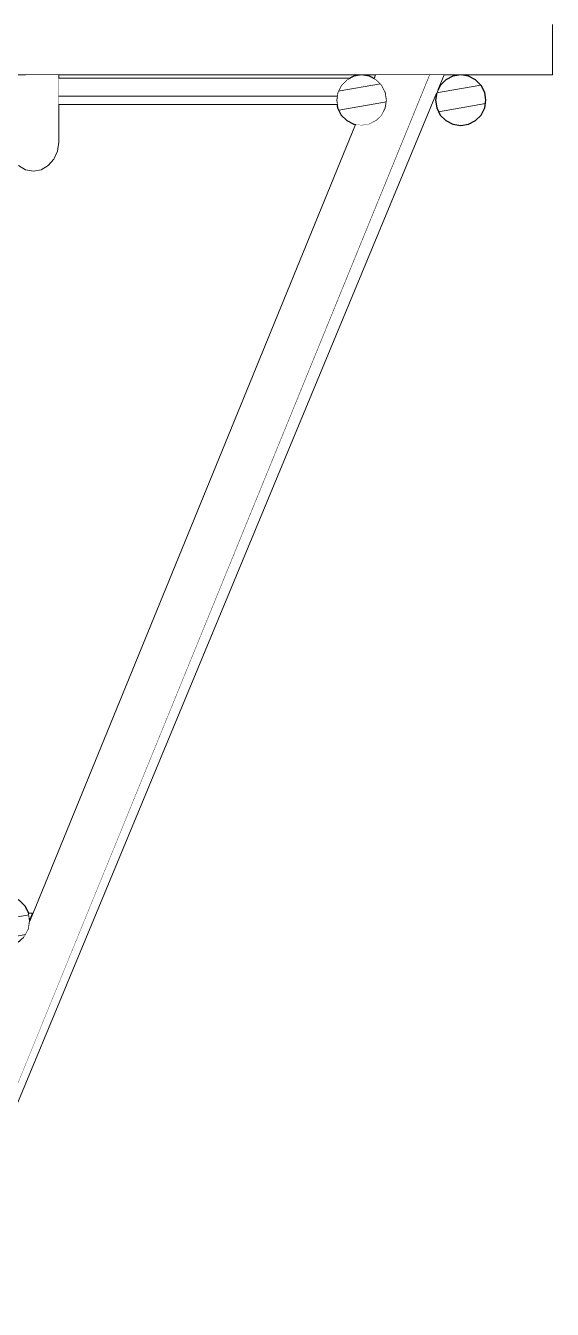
# Model space of a CAD drawing. Header units: millimetres. Extents: x -71878 to 121433, y -67383 to 83273.
# Drawn here: x 16668 to 17920, y -62702 to -59652 of the extents above; entities that cross this region are included whole.
import ezdxf

# ---------------------------------------------------------------- set-up
doc = ezdxf.new("R2010")
doc.units = ezdxf.units.MM
doc.header["$MEASUREMENT"] = 0
doc.set_wipeout_variables(frame=1)
doc.linetypes.add('Wipeout_Contour', pattern=[1000, 0, -1000])
for name, color, linetype in [('COLUMNAS', 7, 'Continuous'), ('ENTIRADO', 7, 'Continuous'), ('Vigas', 7, 'Continuous')]:
    doc.layers.add(name, color=color, linetype=linetype)
for name, color, linetype, lineweight, true_color in [('COLUMNAS_Pluma_Nº__23', 7, 'Continuous', 5, 0x646464), ('ENTIRADO_Pluma_Nº__23', 7, 'Continuous', 5, 0x646464), ('Vigas_Pluma_Nº__23', 7, 'Continuous', 5, 0x646464)]:
    doc.layers.add(name, color=color, linetype=linetype, lineweight=lineweight, true_color=true_color)
doc.layers.add('Vigas_Pluma_Nº__81', color=7, linetype='Continuous', lineweight=30)
pattern_1 = [(10, (-22368.785, -65222.404), (-7.81417, 44.31635), [])]

msp = doc.modelspace()

# ---------------------------------------------------------------- hatches: boundary and pattern name
at = {"layer": 'Vigas', "linetype": 'Continuous', "lineweight": 0, "true_color": 0xffffff}
h = msp.add_hatch(dxfattribs=at)
h.set_pattern_fill('WOOD_0001', style=0, pattern_type=2)
h.set_pattern_definition(pattern_1)
h.paths.add_polyline_path([(17406.348, -59829.01), (17409.285, -59847.551), (17417.807, -59864.277), (17431.081, -59877.551), (17447.807, -59886.074), (17466.348, -59889.01), (17484.889, -59886.074), (17501.615, -59877.551), (17514.889, -59864.277), (17523.412, -59847.551), (17526.348, -59829.01), (17523.412, -59810.469), (17514.889, -59793.743), (17501.615, -59780.469), (17484.889, -59771.947), (17466.348, -59769.01), (17447.807, -59771.947), (17431.081, -59780.469), (17417.807, -59793.743), (17409.285, -59810.469)])
h = msp.add_hatch(dxfattribs=at)
h.set_pattern_fill('WOOD_0001', style=0, pattern_type=2)
h.set_pattern_definition(pattern_1)
h.paths.add_polyline_path([(17641.884, -59829.01), (17644.821, -59847.551), (17653.343, -59864.277), (17666.617, -59877.551), (17683.343, -59886.074), (17701.884, -59889.01), (17720.425, -59886.074), (17737.151, -59877.551), (17750.425, -59864.277), (17758.947, -59847.551), (17761.884, -59829.01), (17758.947, -59810.469), (17750.425, -59793.743), (17737.151, -59780.469), (17720.425, -59771.947), (17701.884, -59769.01), (17683.343, -59771.947), (17666.617, -59780.469), (17653.343, -59793.743), (17644.821, -59810.469)])
h = msp.add_hatch(dxfattribs=at)
h.set_pattern_fill('WOOD_0001', style=0, pattern_type=2)
h.set_pattern_definition(pattern_1)
h.paths.add_polyline_path([(16557.907, -61779.332), (16560.844, -61797.874), (16569.366, -61814.6), (16582.64, -61827.874), (16599.366, -61836.396), (16617.907, -61839.332), (16636.448, -61836.396), (16653.174, -61827.874), (16666.448, -61814.6), (16674.971, -61797.874), (16677.907, -61779.332), (16674.971, -61760.791), (16666.448, -61744.065), (16653.174, -61730.791), (16636.448, -61722.269), (16617.907, -61719.332), (16599.366, -61722.269), (16582.64, -61730.791), (16569.366, -61744.065), (16560.844, -61760.791)])

# ---------------------------------------------------------------- linework, layer by layer
at = {"layer": 'Vigas_Pluma_Nº__81', "linetype": 'Continuous', "flags": 128}
for points in [[(17409.285, -59847.551), (17417.807, -59864.277), (17431.081, -59877.551), (17447.807, -59886.074), (17466.348, -59889.01), (17484.889, -59886.074), (17501.615, -59877.551), (17514.889, -59864.277), (17523.412, -59847.551), (17526.348, -59829.01), (17523.412, -59810.469), (17514.889, -59793.743), (17501.615, -59780.469), (17484.889, -59771.947), (17466.348, -59769.01), (17447.807, -59771.947), (17431.081, -59780.469), (17417.807, -59793.743), (17409.285, -59810.469), (17406.348, -59829.01)], [(17644.821, -59847.551), (17653.343, -59864.277), (17666.617, -59877.551), (17683.343, -59886.074), (17701.884, -59889.01), (17720.425, -59886.074), (17737.151, -59877.551), (17750.425, -59864.277), (17758.947, -59847.551), (17761.884, -59829.01), (17758.947, -59810.469), (17750.425, -59793.743), (17737.151, -59780.469), (17720.425, -59771.947), (17701.884, -59769.01), (17683.343, -59771.947), (17666.617, -59780.469), (17653.343, -59793.743), (17644.821, -59810.469), (17641.884, -59829.01)], [(16557.907, -61779.332), (16560.844, -61797.874), (16569.366, -61814.6), (16582.64, -61827.874), (16599.366, -61836.396), (16617.907, -61839.332), (16636.448, -61836.396), (16653.174, -61827.874), (16666.448, -61814.6), (16674.971, -61797.874), (16677.907, -61779.332), (16674.971, -61760.791), (16666.448, -61744.065), (16653.174, -61730.791), (16636.448, -61722.269), (16617.907, -61719.332), (16599.366, -61722.269), (16582.64, -61730.791), (16569.366, -61744.065), (16560.844, -61760.791)]]:
    msp.add_lwpolyline(points, close=True, dxfattribs=at)

# ---------------------------------------------------------------- wipeouts: each hides what was drawn before it
at = {"color": 254, "linetype": 'Wipeout_Contour', "lineweight": 0, "ltscale": 131353.913931}
msp.add_wipeout([(17919.783, -59727.551), (2038.739, -59727.551), (2038.739, -59744.277), (17919.783, -59744.277)], dxfattribs=at).dxf.layer = 'Vigas'

# ---------------------------------------------------------------- next in the draw order: wipeouts: each hides what was drawn before it
at = {"color": 254, "linetype": 'Wipeout_Contour', "lineweight": 0, "ltscale": 156804.049597}
msp.add_wipeout([(16680.562, -61760.791), (16676.545, -61770.733), (16677.437, -61776.364), (16683.729, -61760.791)], dxfattribs=at).dxf.layer = 'COLUMNAS'
at = {"color": 254, "linetype": 'Wipeout_Contour', "lineweight": 0, "ltscale": 131366.427303}
msp.add_wipeout([(17919.783, -59709.01), (2038.739, -59709.01), (2038.739, -59727.551), (17919.783, -59727.551)], dxfattribs=at).dxf.layer = 'Vigas'
at = {"color": 254, "linetype": 'Wipeout_Contour', "lineweight": 0, "ltscale": 131331.564334}
msp.add_wipeout([(2038.739, -59766.074), (2038.739, -59769.01), (17919.783, -59769.01), (17919.783, -59766.074)], dxfattribs=at).dxf.layer = 'Vigas'

# ---------------------------------------------------------------- next in the draw order: wipeouts: each hides what was drawn before it
at = {"color": 254, "linetype": 'Wipeout_Contour', "lineweight": 0, "ltscale": 117597.24683}
msp.add_wipeout([(16674.971, -61760.791), (16676.545, -61770.733), (16680.562, -61760.791)], dxfattribs=at).dxf.layer = 'COLUMNAS'
at = {"color": 254, "linetype": 'Wipeout_Contour', "lineweight": 0, "ltscale": 131379.625339}
msp.add_wipeout([(2038.739, -59709.01), (17919.783, -59709.01), (17919.783, -59690.469), (2038.739, -59690.469)], dxfattribs=at).dxf.layer = 'Vigas'
at = {"color": 254, "linetype": 'Wipeout_Contour', "lineweight": 0, "ltscale": 131335.604052}
msp.add_wipeout([(2038.739, -59757.551), (2038.739, -59766.074), (17919.783, -59766.074), (17919.783, -59757.551)], dxfattribs=at).dxf.layer = 'Vigas'

# ---------------------------------------------------------------- next in the draw order: linework, layer by layer
at = {"layer": 'COLUMNAS_Pluma_Nº__23', "linetype": 'Continuous'}
for p, q in [((16680.562, -61760.791), (16674.971, -61760.791)), ((16683.729, -61760.791), (16677.437, -61776.364)), ((16683.729, -61760.791), (16680.562, -61760.791))]:
    msp.add_line(p, q, dxfattribs=at)
at = {"layer": 'Vigas_Pluma_Nº__23', "linetype": 'Continuous'}
msp.add_line((17919.783, -59727.551), (17919.783, -59709.01), dxfattribs=at)

# ---------------------------------------------------------------- next in the draw order: wipeouts: each hides what was drawn before it
at = {"color": 254, "linetype": 'Wipeout_Contour', "lineweight": 0, "ltscale": 131392.216111}
msp.add_wipeout([(17919.783, -59673.743), (2038.739, -59673.743), (2038.739, -59690.469), (17919.783, -59690.469)], dxfattribs=at).dxf.layer = 'Vigas'
at = {"color": 254, "linetype": 'Wipeout_Contour', "lineweight": 0, "ltscale": 131343.299086}
msp.add_wipeout([(17919.783, -59744.277), (2038.739, -59744.277), (2038.739, -59757.551), (17919.783, -59757.551)], dxfattribs=at).dxf.layer = 'Vigas'

# ---------------------------------------------------------------- next in the draw order: linework, layer by layer
at = {"layer": 'Vigas_Pluma_Nº__23', "linetype": 'Continuous'}
for p, q in [((17919.783, -59709.01), (17919.783, -59690.469)), ((17919.783, -59744.277), (17919.783, -59727.551)), ((17919.783, -59757.551), (17919.783, -59744.277)), ((17919.783, -59766.074), (17919.783, -59757.551)), ((17919.783, -59769.01), (2038.739, -59769.01)), ((17919.783, -59769.01), (17919.783, -59766.074))]:
    msp.add_line(p, q, dxfattribs=at)

# ---------------------------------------------------------------- next in the draw order: wipeouts: each hides what was drawn before it
at = {"color": 254, "linetype": 'Wipeout_Contour', "lineweight": 0, "ltscale": 131402.956096}
msp.add_wipeout([(17919.783, -59660.469), (2038.739, -59660.469), (2038.739, -59673.743), (17919.783, -59673.743)], dxfattribs=at).dxf.layer = 'Vigas'

# ---------------------------------------------------------------- next in the draw order: wipeouts: each hides what was drawn before it
at = {"color": 254, "linetype": 'Wipeout_Contour', "lineweight": 0, "ltscale": 158486.74509}
msp.add_wipeout([(16425.228, -62702.404), (16430.079, -62702.404), (17628.741, -59769.01), (17623.89, -59769.01)], dxfattribs=at).dxf.layer = 'COLUMNAS'
at = {"color": 254, "linetype": 'Wipeout_Contour', "lineweight": 0, "ltscale": 131410.776228}
msp.add_wipeout([(2038.739, -59651.947), (2038.739, -59660.469), (17919.783, -59660.469), (17919.783, -59651.947)], dxfattribs=at).dxf.layer = 'Vigas'

# ---------------------------------------------------------------- next in the draw order: linework, layer by layer
at = {"layer": 'Vigas_Pluma_Nº__23', "linetype": 'Continuous'}
for p, q in [((17919.783, -59651.947), (17919.783, -59649.01)), ((17919.783, -59660.469), (17919.783, -59651.947)), ((17919.783, -59673.743), (17919.783, -59660.469)), ((17919.783, -59690.469), (17919.783, -59673.743))]:
    msp.add_line(p, q, dxfattribs=at)

# ---------------------------------------------------------------- next in the draw order: wipeouts: each hides what was drawn before it
at = {"color": 254, "linetype": 'Wipeout_Contour', "lineweight": 0, "ltscale": 158455.821231}
msp.add_wipeout([(17613.192, -59769.01), (16414.529, -62702.404), (16425.228, -62702.404), (17623.89, -59769.01)], dxfattribs=at).dxf.layer = 'COLUMNAS'

# ---------------------------------------------------------------- next in the draw order: wipeouts: each hides what was drawn before it
at = {"color": 254, "linetype": 'Wipeout_Contour', "lineweight": 0, "ltscale": 158403.723108}
msp.add_wipeout([(17597.693, -59769.01), (16399.031, -62702.404), (16414.529, -62702.404), (17613.192, -59769.01)], dxfattribs=at).dxf.layer = 'COLUMNAS'

# ---------------------------------------------------------------- next in the draw order: wipeouts: each hides what was drawn before it
at = {"color": 254, "linetype": 'Wipeout_Contour', "lineweight": 0, "ltscale": 158335.551139}
msp.add_wipeout([(16380.25, -62702.404), (16399.031, -62702.404), (17597.693, -59769.01), (17578.912, -59769.01)], dxfattribs=at).dxf.layer = 'COLUMNAS'

# ---------------------------------------------------------------- next in the draw order: wipeouts: each hides what was drawn before it
at = {"color": 254, "linetype": 'Wipeout_Contour', "lineweight": 0, "ltscale": 158257.97864}
msp.add_wipeout([(17558.687, -59769.01), (16360.024, -62702.404), (16380.25, -62702.404), (17578.912, -59769.01)], dxfattribs=at).dxf.layer = 'COLUMNAS'

# ---------------------------------------------------------------- next in the draw order: wipeouts: each hides what was drawn before it
at = {"color": 254, "linetype": 'Wipeout_Contour', "lineweight": 0, "ltscale": 439888.008213}
msp.add_wipeout([(16340.334, -62702.404), (16360.024, -62702.404), (17558.687, -59769.01), (17538.997, -59769.01), (17522.659, -59808.992), (17523.412, -59810.469), (17526.348, -59829.01), (17523.412, -59847.551), (17514.889, -59864.277), (17501.615, -59877.551), (17492.811, -59882.037)], dxfattribs=at).dxf.layer = 'COLUMNAS'

# ---------------------------------------------------------------- next in the draw order: wipeouts: each hides what was drawn before it
at = {"color": 254, "linetype": 'Wipeout_Contour', "lineweight": 0, "ltscale": 201298.958165}
msp.add_wipeout([(17521.77, -59769.01), (17512.599, -59791.453), (17514.889, -59793.743), (17522.659, -59808.992), (17538.997, -59769.01)], dxfattribs=at).dxf.layer = 'COLUMNAS'
at = {"color": 254, "linetype": 'Wipeout_Contour', "lineweight": 0, "ltscale": 198189.086989}
msp.add_wipeout([(17473.176, -59887.929), (16323.107, -62702.404), (16340.334, -62702.404), (17492.811, -59882.037), (17484.889, -59886.074)], dxfattribs=at).dxf.layer = 'COLUMNAS'

# ---------------------------------------------------------------- next in the draw order: wipeouts: each hides what was drawn before it
at = {"color": 254, "linetype": 'Wipeout_Contour', "lineweight": 0, "ltscale": 161001.486322}
msp.add_wipeout([(17503.315, -59782.169), (17512.599, -59791.453), (17521.77, -59769.01), (17508.691, -59769.01)], dxfattribs=at).dxf.layer = 'COLUMNAS'
at = {"color": 254, "linetype": 'Wipeout_Contour', "lineweight": 0, "ltscale": 198106.824957}
msp.add_wipeout([(16310.029, -62702.404), (16323.107, -62702.404), (17473.176, -59887.929), (17466.348, -59889.01), (17460.063, -59888.015)], dxfattribs=at).dxf.layer = 'COLUMNAS'

# ---------------------------------------------------------------- next in the draw order: wipeouts: each hides what was drawn before it
at = {"color": 254, "linetype": 'Wipeout_Contour', "lineweight": 0, "ltscale": 201207.601998}
msp.add_wipeout([(17501.043, -59769.01), (17497.266, -59778.253), (17501.615, -59780.469), (17503.315, -59782.168), (17508.691, -59769.01)], dxfattribs=at).dxf.layer = 'COLUMNAS'
at = {"color": 254, "linetype": 'Wipeout_Contour', "lineweight": 0, "ltscale": 314631.947662}
msp.add_wipeout([(16664.271, -61816.777), (16302.38, -62702.404), (16310.029, -62702.404), (17460.063, -59888.015), (17452.879, -59886.877), (16676.854, -61785.984), (16674.971, -61797.874), (16666.448, -61814.6)], dxfattribs=at).dxf.layer = 'COLUMNAS'

# ---------------------------------------------------------------- next in the draw order: wipeouts: each hides what was drawn before it
at = {"color": 254, "linetype": 'Wipeout_Contour', "lineweight": 0, "ltscale": 160951.720104}
msp.add_wipeout([(17499.572, -59769.01), (17496.048, -59777.633), (17497.266, -59778.253), (17501.043, -59769.01)], dxfattribs=at).dxf.layer = 'COLUMNAS'
at = {"color": 254, "linetype": 'Wipeout_Contour', "lineweight": 0, "ltscale": 158748.269901}
msp.add_wipeout([(16677.785, -61780.107), (16676.854, -61785.984), (17452.879, -59886.877), (17451.498, -59886.658)], dxfattribs=at).dxf.layer = 'COLUMNAS'

# ---------------------------------------------------------------- next in the draw order: linework, layer by layer
at = {"layer": 'COLUMNAS_Pluma_Nº__23', "linetype": 'Continuous'}
for p, q in [((17628.741, -59769.01), (16430.079, -62702.404)), ((17499.572, -59769.01), (17496.048, -59777.633)), ((17451.498, -59886.658), (16677.785, -61780.107))]:
    msp.add_line(p, q, dxfattribs=at)

# ---------------------------------------------------------------- next in the draw order: wipeouts: each hides what was drawn before it
at = {"color": 254, "linetype": 'Wipeout_Contour', "lineweight": 0, "ltscale": 120702.929978}
msp.add_wipeout([(17493.518, -59776.344), (17496.049, -59777.633), (17496.575, -59776.344)], dxfattribs=at).dxf.layer = 'ENTIRADO'
at = {"color": 254, "linetype": 'Wipeout_Contour', "lineweight": 0, "ltscale": 157845.102864}
msp.add_wipeout([(16721.434, -59769.01), (16721.434, -59984.407), (16734.708, -59969.123), (16734.708, -59769.01)], dxfattribs=at).dxf.layer = 'Vigas'

# ---------------------------------------------------------------- next in the draw order: linework, layer by layer
at = {"layer": 'ENTIRADO_Pluma_Nº__23', "linetype": 'Continuous'}
msp.add_line((17493.518, -59776.344), (17496.575, -59776.344), dxfattribs=at)

# ---------------------------------------------------------------- next in the draw order: wipeouts: each hides what was drawn before it
at = {"color": 254, "linetype": 'Wipeout_Contour', "lineweight": 0, "ltscale": 157782.317864}
msp.add_wipeout([(16704.708, -59769.01), (16704.708, -59994.221), (16721.434, -59984.407), (16721.434, -59769.01)], dxfattribs=at).dxf.layer = 'Vigas'
at = {"color": 254, "linetype": 'Wipeout_Contour', "lineweight": 0, "ltscale": 157921.032376}
msp.add_wipeout([(16743.231, -59949.864), (16746.167, -59928.515), (16746.167, -59769.01), (16743.231, -59769.01)], dxfattribs=at).dxf.layer = 'Vigas'

# ---------------------------------------------------------------- next in the draw order: wipeouts: each hides what was drawn before it
at = {"color": 254, "linetype": 'Wipeout_Contour', "lineweight": 0, "ltscale": 157710.679155}
msp.add_wipeout([(16686.167, -59769.01), (16686.167, -59997.602), (16704.708, -59994.221), (16704.708, -59769.01)], dxfattribs=at).dxf.layer = 'Vigas'
at = {"color": 254, "linetype": 'Wipeout_Contour', "lineweight": 0, "ltscale": 157892.897164}
msp.add_wipeout([(16743.231, -59769.01), (16734.708, -59769.01), (16734.708, -59969.123), (16743.231, -59949.864)], dxfattribs=at).dxf.layer = 'Vigas'

# ---------------------------------------------------------------- next in the draw order: linework, layer by layer
at = {"layer": 'Vigas_Pluma_Nº__23', "linetype": 'Continuous'}
for p, q in [((16746.167, -59928.515), (16746.167, -59769.01)), ((16743.231, -59949.864), (16746.167, -59928.515)), ((16721.434, -59984.407), (16734.708, -59969.123)), ((16734.708, -59969.123), (16743.231, -59949.864)), ((16704.708, -59994.221), (16721.434, -59984.407))]:
    msp.add_line(p, q, dxfattribs=at)

# ---------------------------------------------------------------- next in the draw order: wipeouts: each hides what was drawn before it
at = {"color": 254, "linetype": 'Wipeout_Contour', "lineweight": 0, "ltscale": 157637.199275}
msp.add_wipeout([(16686.167, -59769.01), (16667.626, -59769.01), (16667.626, -59994.221), (16686.167, -59997.602)], dxfattribs=at).dxf.layer = 'Vigas'

# ---------------------------------------------------------------- next in the draw order: linework, layer by layer
at = {"layer": 'Vigas_Pluma_Nº__23', "linetype": 'Continuous'}
for p, q in [((16650.9, -59984.407), (16667.626, -59994.221)), ((16667.626, -59994.221), (16686.167, -59997.602)), ((16686.167, -59997.602), (16704.708, -59994.221))]:
    msp.add_line(p, q, dxfattribs=at)

# ---------------------------------------------------------------- next in the draw order: wipeouts: each hides what was drawn before it
at = {"color": 254, "linetype": 'Wipeout_Contour', "lineweight": 0, "ltscale": 199389.733665}
msp.add_wipeout([(16746.167, -59839.597), (17408.025, -59839.597), (17406.348, -59829.01), (17407.812, -59819.767), (16746.167, -59819.767)], dxfattribs=at).dxf.layer = 'ENTIRADO'

# ---------------------------------------------------------------- next in the draw order: linework, layer by layer
at = {"layer": 'ENTIRADO_Pluma_Nº__23', "linetype": 'Continuous'}
msp.add_line((16746.167, -59839.597), (17408.025, -59839.597), dxfattribs=at)

# ---------------------------------------------------------------- next in the draw order: wipeouts: each hides what was drawn before it
at = {"color": 254, "linetype": 'Wipeout_Contour', "lineweight": 0, "ltscale": 279767.797677}
msp.add_wipeout([(17439.178, -59776.344), (16746.167, -59776.344), (16746.167, -59819.766), (17407.812, -59819.766), (17409.285, -59810.469), (17417.807, -59793.743), (17431.081, -59780.469)], dxfattribs=at).dxf.layer = 'ENTIRADO'

# ---------------------------------------------------------------- next in the draw order: linework, layer by layer
at = {"layer": 'ENTIRADO_Pluma_Nº__23', "linetype": 'Continuous'}
for p, q in [((16746.167, -59776.344), (17439.178, -59776.344)), ((16746.167, -59819.767), (17407.812, -59819.767))]:
    msp.add_line(p, q, dxfattribs=at)

# ---------------------------------------------------------------- next in the draw order: wipeouts: each hides what was drawn before it
at = {"color": 254, "linetype": 'Wipeout_Contour', "lineweight": 0, "ltscale": 279724.422697}
msp.add_wipeout([(17661.047, -59769.01), (16442.846, -62702.404), (16444.362, -62702.404), (17644.498, -59812.508), (17644.821, -59810.469), (17647.653, -59804.911), (17662.562, -59769.01)], dxfattribs=at).dxf.layer = 'COLUMNAS'

# ---------------------------------------------------------------- next in the draw order: wipeouts: each hides what was drawn before it
at = {"color": 254, "linetype": 'Wipeout_Contour', "lineweight": 0, "ltscale": 158570.569813}
msp.add_wipeout([(17653.342, -59769.01), (16435.142, -62702.404), (16442.846, -62702.404), (17661.047, -59769.01)], dxfattribs=at).dxf.layer = 'COLUMNAS'

# ---------------------------------------------------------------- next in the draw order: wipeouts: each hides what was drawn before it
at = {"color": 254, "linetype": 'Wipeout_Contour', "lineweight": 0, "ltscale": 198008.620714}
msp.add_wipeout([(16925.65, -61489.631), (16430.079, -62702.404), (16435.142, -62702.404), (17653.342, -59769.01), (17640.202, -59769.01)], dxfattribs=at).dxf.layer = 'COLUMNAS'

# ---------------------------------------------------------------- next in the draw order: wipeouts: each hides what was drawn before it
at = {"color": 254, "linetype": 'Wipeout_Contour', "lineweight": 0, "ltscale": 120217.417794}
msp.add_wipeout([(16925.651, -61489.63), (17640.202, -59769.01), (17628.741, -59769.01)], dxfattribs=at).dxf.layer = 'COLUMNAS'

# ---------------------------------------------------------------- next in the draw order: linework, layer by layer
at = {"layer": 'COLUMNAS_Pluma_Nº__23', "linetype": 'Continuous'}
for p, q in [((17662.562, -59769.01), (17647.653, -59804.911)), ((17644.498, -59812.508), (16444.362, -62702.404))]:
    msp.add_line(p, q, dxfattribs=at)

doc.saveas('drawing.dxf')
